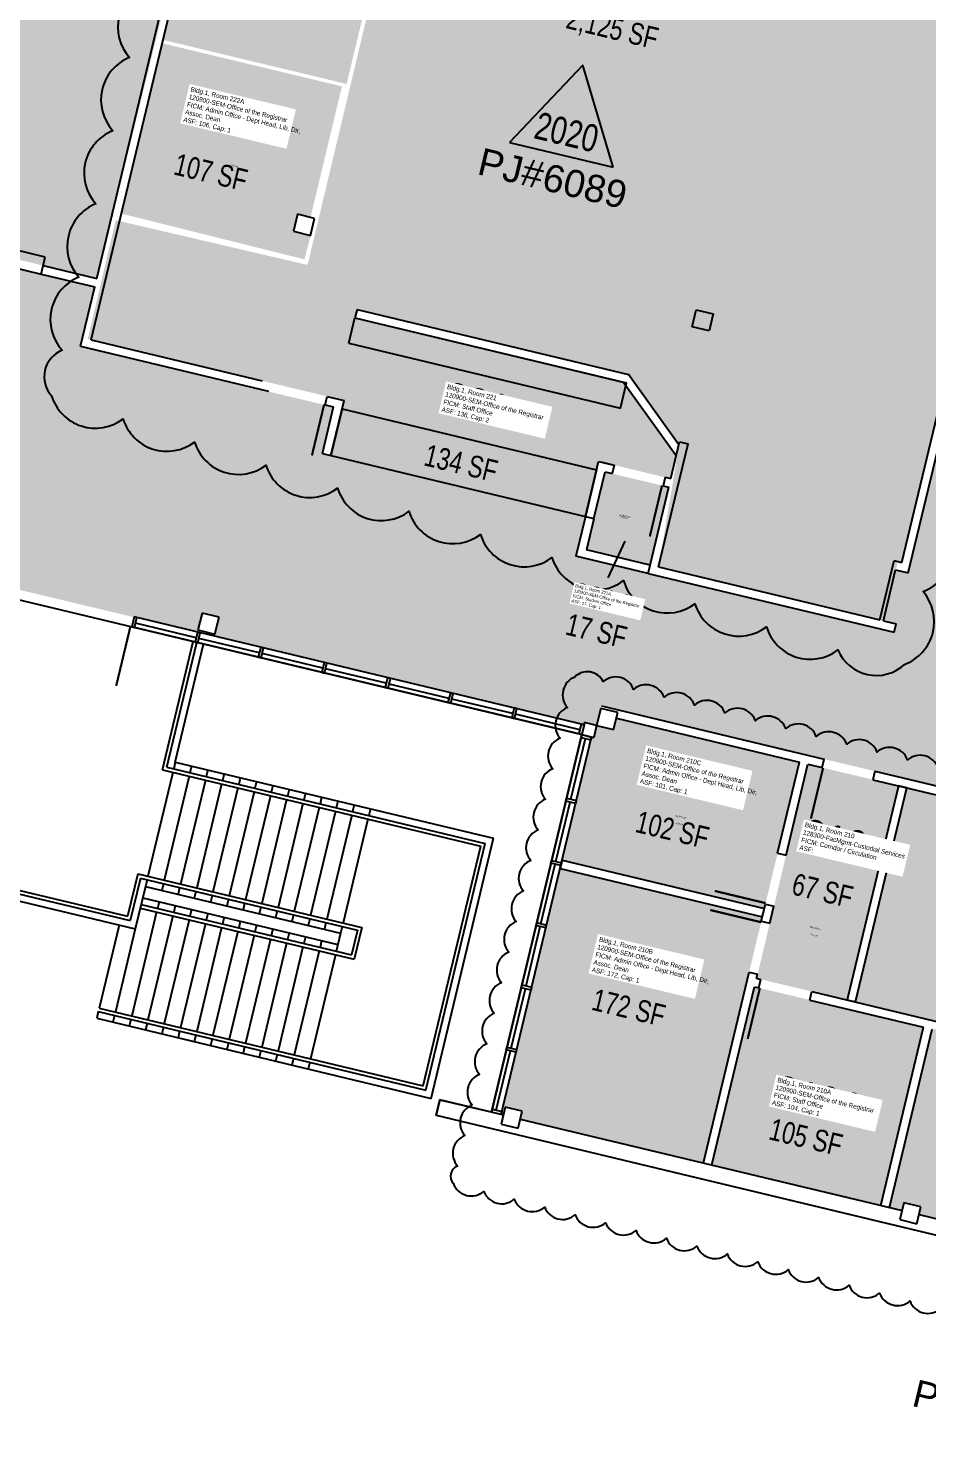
# Model space of a CAD drawing. Header units: inches. Extents: x 69220657 to 69223180, y 27675030 to 27677662.
# Drawn here: x 69221199 to 69221818, y 27675030 to 27676001 of the extents above; entities that cross this region are included whole.
import ezdxf
from ezdxf.enums import TextEntityAlignment as Align

# ---------------------------------------------------------------- set-up
doc = ezdxf.new("R2010")
doc.units = ezdxf.units.IN
doc.header["$LTSCALE"] = 100
doc.header["$MEASUREMENT"] = 0
doc.layers.get('0').update_dxf_attribs({"linetype": 'CONTINUOUS'})
for name, color, linetype in [('A-DOOR', 2, 'CONTINUOUS'), ('A-FLOR', 3, 'CONTINUOUS'), ('A-GLAZ', 1, 'CONTINUOUS'), ('A-IDEN-RNUM', 7, 'CONTINUOUS'), ('A-IDEN-SNUM', 4, 'CONTINUOUS'), ('A-IDEN-VNUM', 4, 'CONTINUOUS'), ('A-ROOF', 2, 'CONTINUOUS'), ('A-WALL', 5, 'CONTINUOUS'), ('AREA-TEXT', 3, 'CONTINUOUS'), ('Rooms-Category-Color', 7, 'CONTINUOUS'), ('Rooms-College-Color', 7, 'CONTINUOUS'), ('Rooms-Department-Color', 7, 'CONTINUOUS'), ('Rooms-Division-Color', 7, 'CONTINUOUS'), ('Rooms-Information', 7, 'CONTINUOUS')]:
    doc.layers.add(name, color=color, linetype=linetype)
doc.layers.add('A-REV', color=1, linetype='CONTINUOUS', true_color=0xff0000)
doc.styles.add('Arial', font='arial.ttf')
doc.styles.add('CP_AREA', font='arial.ttf', dxfattribs={"height": 15})
doc.styles.add('CP_ROOMSNUMBER', font='arial.ttf', dxfattribs={"height": 1})
doc.styles.add('CP_ROOMVNUMBER', font='arial.ttf', dxfattribs={"width": 0.85, "height": 0.075})

# ---------------------------------------------------------------- blocks, each defined once
blk = doc.blocks.new('ProjectRev')
at = {"transparency": 16777216}
for p, q in [((0, 0.122), (-0.1221, -0.0895)), ((0.1221, -0.0895), (0, 0.122)), ((-0.1221, -0.0895), (0.1221, -0.0895))]:
    blk.add_line(p, q, dxfattribs=at)
at = {"transparency": 16777216, "insert": (-0.1798, -0.1151), "char_height": 0.0625, "attachment_point": 1, "style": 'Arial'}
blk.add_mtext_dynamic_manual_height_columns('PJ#', width=0.24749, gutter_width=0.3125, heights=[0], dxfattribs=at)
at = {"transparency": 16777216, "style": 'Arial', "width": 0.75}
blk.add_attdef('YEAR', text='', height=0.0625, dxfattribs=at).set_placement((0, -0.0359), align=Align.MIDDLE_CENTER)
at = {"transparency": 16777216, "style": 'Arial'}
blk.add_attdef('PROJECT', text='', height=0.0625, dxfattribs=at).set_placement((-0.0276, -0.1151), align=Align.TOP_LEFT)

msp = doc.modelspace()

# ---------------------------------------------------------------- hatches: boundary and pattern name
at = {"layer": 'Rooms-Category-Color', "true_color": 0xadadad}
for points in [[(69221102.71, 27675856.71), (69221244.7, 27675822.76), (69221234.94, 27675781.91), (69221409.03, 27675740.28), (69221401.35, 27675708.18), (69221582.26, 27675664.92), (69221575.74, 27675637.71), (69221625.34, 27675625.83), (69221794.57, 27675585.36), (69221795.97, 27675591.2), (69221787.21, 27675593.29), (69221795.59, 27675628.3), (69221804.34, 27675626.21), (69221816.2, 27675675.81), (69221851.2, 27675822.18), (69221919, 27676105.69), (69222090.41, 27676822.48), (69222183.78, 27676800.15), (69221865.61, 27675469.67), (69221593.29, 27675534.79), (69221590.03, 27675521.17), (69221581.77, 27675523.15), (69221581.42, 27675521.69), (69221327.09, 27675582.51), (69221330.23, 27675595.64), (69221318.56, 27675598.43), (69221315.42, 27675585.3), (69221148.29, 27675625.27), (69221175.85, 27675740.52), (69221080.38, 27675763.35)], [(69221700.01, 27675347.34), (69221762.25, 27675332.43), (69221797.55, 27675479.76), (69221735.31, 27675494.67)]]:
    msp.add_hatch(color=253, dxfattribs=at).paths.add_polyline_path(points)
at = {"layer": 'Rooms-Category-Color', "true_color": 0xfa9ba3}
for points in [[(69221263.27, 27676441.62), (69221083.04, 27676484.8), (69220966.81, 27675999.48), (69220976.05, 27675997.27), (69220946.74, 27675874.72), (69221092.63, 27675839.84), (69221113.1, 27675925.42), (69221107.26, 27675926.82), (69221110.05, 27675938.49), (69221121.72, 27675935.7), (69221104.28, 27675862.76), (69221246.28, 27675828.8), (69221292.56, 27676016.07), (69221168.64, 27676045.74)], [(69221842.02, 27675809.39), (69221883.94, 27675984.36), (69221916.33, 27676118.67), (69221904.66, 27676121.46), (69221926.33, 27676211.9), (69221938, 27676209.11), (69221940.8, 27676220.78), (69221957.57, 27676290.8), (69221961.76, 27676308.3), (69221800.33, 27676346.98), (69221798.93, 27676341.14), (69221787.27, 27676343.94), (69221787.73, 27676345.88), (69221525.16, 27676408.79), (69221524.69, 27676406.84), (69221526.51, 27676405.71), (69221391.19, 27675838.09), (69221259.2, 27675868.84), (69221239.95, 27675787.13), (69221369.81, 27675756.02), (69221416.31, 27675744.88), (69221429.56, 27675800.31), (69221423.93, 27675801.66), (69221425.33, 27675807.5), (69221612.05, 27675762.77), (69221646.72, 27675714.35), (69221632.6, 27675630.21), (69221787.21, 27675593.29), (69221797.18, 27675633.89), (69221799.98, 27675633.22)], [(69221292.18, 27675992.78), (69221418, 27675962.58), (69221447.99, 27676087.56), (69221322.17, 27676117.76)], [(69221291.15, 27675990.55), (69221414.79, 27675960.94), (69221393.17, 27675870.73), (69221384.3, 27675872.85), (69221381.49, 27675861.48), (69221393.31, 27675858.4), (69221388.97, 27675841.91), (69221262.31, 27675873.58)], [(69221604.61, 27675758.38), (69221608.31, 27675757.49), (69221644.71, 27675706.67), (69221640.96, 27675691.06), (69221591.35, 27675702.94), (69221582.26, 27675664.92), (69221407.2, 27675706.79), (69221429.56, 27675800.31)], [(69221595.81, 27675695.7), (69221639.57, 27675685.22), (69221626.74, 27675631.66), (69221582.97, 27675642.15)], [(69221895.39, 27675568.41), (69221965.41, 27675551.63), (69221939.55, 27675443.69), (69221912.32, 27675450.21), (69221910.92, 27675444.37), (69221943.95, 27675436.46), (69221945.35, 27675442.3), (69222026, 27675423.04), (69221991.23, 27675277.64), (69221768.11, 27675331.12), (69221803.39, 27675478.39), (69221865.99, 27675463.36), (69221864.13, 27675455.58), (69221875.8, 27675452.79), (69221878.71, 27675464.43), (69221870.93, 27675466.29)], [(69221705.36, 27675395.42), (69221729.47, 27675496.07), (69221603.54, 27675526.24), (69221601.67, 27675518.46), (69221590, 27675521.26), (69221588.02, 27675512.99), (69221586.56, 27675513.34), (69221566.3, 27675428.73)], [(69221525.64, 27675259.03), (69221564.9, 27675422.9), (69221703.96, 27675389.58), (69221663.42, 27675220.37), (69221537.48, 27675250.49), (69221538.77, 27675255.89)], [(69221698.61, 27675341.51), (69221814.79, 27675313.73), (69221785.48, 27675191.18), (69221669.26, 27675218.97)], [(69221820.72, 27675312.72), (69221937.43, 27675284.81), (69221908.12, 27675162.27), (69221811.84, 27675185.29), (69221813.12, 27675190.64), (69221801.44, 27675193.43), (69221800.17, 27675188.08), (69221791.41, 27675190.18)]]:
    msp.add_hatch(color=241, dxfattribs=at).paths.add_polyline_path(points)
at = {"layer": 'Rooms-College-Color', "true_color": 0xadadad}
for points in [[(69221102.71, 27675856.71), (69221244.7, 27675822.76), (69221234.94, 27675781.91), (69221409.03, 27675740.28), (69221401.35, 27675708.18), (69221582.26, 27675664.92), (69221575.74, 27675637.71), (69221625.34, 27675625.83), (69221794.57, 27675585.36), (69221795.97, 27675591.2), (69221787.21, 27675593.29), (69221795.59, 27675628.3), (69221804.34, 27675626.21), (69221816.2, 27675675.81), (69221851.2, 27675822.18), (69221919, 27676105.69), (69222090.41, 27676822.48), (69222183.78, 27676800.15), (69221865.61, 27675469.67), (69221593.29, 27675534.79), (69221590.03, 27675521.17), (69221581.77, 27675523.15), (69221581.42, 27675521.69), (69221327.09, 27675582.51), (69221330.23, 27675595.64), (69221318.56, 27675598.43), (69221315.42, 27675585.3), (69221148.29, 27675625.27), (69221175.85, 27675740.52), (69221080.38, 27675763.35)], [(69221700.01, 27675347.34), (69221762.25, 27675332.43), (69221797.55, 27675479.76), (69221735.31, 27675494.67)]]:
    msp.add_hatch(color=253, dxfattribs=at).paths.add_polyline_path(points)
at = {"layer": 'Rooms-College-Color', "true_color": 0x80bc67}
for points in [[(69221263.27, 27676441.62), (69221083.04, 27676484.8), (69220966.81, 27675999.48), (69220976.05, 27675997.27), (69220946.74, 27675874.72), (69221092.63, 27675839.84), (69221113.1, 27675925.42), (69221107.26, 27675926.82), (69221110.05, 27675938.49), (69221121.72, 27675935.7), (69221104.28, 27675862.76), (69221246.28, 27675828.8), (69221292.56, 27676016.07), (69221168.64, 27676045.74)], [(69221842.02, 27675809.39), (69221883.94, 27675984.36), (69221916.33, 27676118.67), (69221904.66, 27676121.46), (69221926.33, 27676211.9), (69221938, 27676209.11), (69221940.8, 27676220.78), (69221957.57, 27676290.8), (69221961.76, 27676308.3), (69221800.33, 27676346.98), (69221798.93, 27676341.14), (69221787.27, 27676343.94), (69221787.73, 27676345.88), (69221525.16, 27676408.79), (69221524.69, 27676406.84), (69221526.51, 27676405.71), (69221391.19, 27675838.09), (69221259.2, 27675868.84), (69221239.95, 27675787.13), (69221369.81, 27675756.02), (69221416.31, 27675744.88), (69221429.56, 27675800.31), (69221423.93, 27675801.66), (69221425.33, 27675807.5), (69221612.05, 27675762.77), (69221646.72, 27675714.35), (69221632.6, 27675630.21), (69221787.21, 27675593.29), (69221797.18, 27675633.89), (69221799.98, 27675633.22)], [(69221292.18, 27675992.78), (69221418, 27675962.58), (69221447.99, 27676087.56), (69221322.17, 27676117.76)], [(69221291.15, 27675990.55), (69221414.79, 27675960.94), (69221393.17, 27675870.73), (69221384.3, 27675872.85), (69221381.49, 27675861.48), (69221393.31, 27675858.4), (69221388.97, 27675841.91), (69221262.31, 27675873.58)], [(69221604.61, 27675758.38), (69221608.31, 27675757.49), (69221644.71, 27675706.67), (69221640.96, 27675691.06), (69221591.35, 27675702.94), (69221582.26, 27675664.92), (69221407.2, 27675706.79), (69221429.56, 27675800.31)], [(69221595.81, 27675695.7), (69221639.57, 27675685.22), (69221626.74, 27675631.66), (69221582.97, 27675642.15)], [(69221895.39, 27675568.41), (69221965.41, 27675551.63), (69221939.55, 27675443.69), (69221912.32, 27675450.21), (69221910.92, 27675444.37), (69221943.95, 27675436.46), (69221945.35, 27675442.3), (69222026, 27675423.04), (69221991.23, 27675277.64), (69221768.11, 27675331.12), (69221803.39, 27675478.39), (69221865.99, 27675463.36), (69221864.13, 27675455.58), (69221875.8, 27675452.79), (69221878.71, 27675464.43), (69221870.93, 27675466.29)], [(69221705.36, 27675395.42), (69221729.47, 27675496.07), (69221603.54, 27675526.24), (69221601.67, 27675518.46), (69221590, 27675521.26), (69221588.02, 27675512.99), (69221586.56, 27675513.34), (69221566.3, 27675428.73)], [(69221525.64, 27675259.03), (69221564.9, 27675422.9), (69221703.96, 27675389.58), (69221663.42, 27675220.37), (69221537.48, 27675250.49), (69221538.77, 27675255.89)], [(69221698.61, 27675341.51), (69221814.79, 27675313.73), (69221785.48, 27675191.18), (69221669.26, 27675218.97)], [(69221820.72, 27675312.72), (69221937.43, 27675284.81), (69221908.12, 27675162.27), (69221811.84, 27675185.29), (69221813.12, 27675190.64), (69221801.44, 27675193.43), (69221800.17, 27675188.08), (69221791.41, 27675190.18)]]:
    msp.add_hatch(color=83, dxfattribs=at).paths.add_polyline_path(points)
at = {"layer": 'Rooms-Department-Color', "true_color": 0xacacac}
for points in [[(69221102.71, 27675856.71), (69221244.7, 27675822.76), (69221234.94, 27675781.91), (69221409.03, 27675740.28), (69221401.35, 27675708.18), (69221582.26, 27675664.92), (69221575.74, 27675637.71), (69221625.34, 27675625.83), (69221794.57, 27675585.36), (69221795.97, 27675591.2), (69221787.21, 27675593.29), (69221795.59, 27675628.3), (69221804.34, 27675626.21), (69221816.2, 27675675.81), (69221851.2, 27675822.18), (69221919, 27676105.69), (69222090.41, 27676822.48), (69222183.78, 27676800.15), (69221865.61, 27675469.67), (69221593.29, 27675534.79), (69221590.03, 27675521.17), (69221581.77, 27675523.15), (69221581.42, 27675521.69), (69221327.09, 27675582.51), (69221330.23, 27675595.64), (69221318.56, 27675598.43), (69221315.42, 27675585.3), (69221148.29, 27675625.27), (69221175.85, 27675740.52), (69221080.38, 27675763.35)], [(69221700.01, 27675347.34), (69221762.25, 27675332.43), (69221797.55, 27675479.76), (69221735.31, 27675494.67)]]:
    msp.add_hatch(color=253, dxfattribs=at).paths.add_polyline_path(points)
at = {"layer": 'Rooms-Department-Color', "true_color": 0x003fff}
for points in [[(69221263.27, 27676441.62), (69221083.04, 27676484.8), (69220966.81, 27675999.48), (69220976.05, 27675997.27), (69220946.74, 27675874.72), (69221092.63, 27675839.84), (69221113.1, 27675925.42), (69221107.26, 27675926.82), (69221110.05, 27675938.49), (69221121.72, 27675935.7), (69221104.28, 27675862.76), (69221246.28, 27675828.8), (69221292.56, 27676016.07), (69221168.64, 27676045.74)], [(69221842.02, 27675809.39), (69221883.94, 27675984.36), (69221916.33, 27676118.67), (69221904.66, 27676121.46), (69221926.33, 27676211.9), (69221938, 27676209.11), (69221940.8, 27676220.78), (69221957.57, 27676290.8), (69221961.76, 27676308.3), (69221800.33, 27676346.98), (69221798.93, 27676341.14), (69221787.27, 27676343.94), (69221787.73, 27676345.88), (69221525.16, 27676408.79), (69221524.69, 27676406.84), (69221526.51, 27676405.71), (69221391.19, 27675838.09), (69221259.2, 27675868.84), (69221239.95, 27675787.13), (69221369.81, 27675756.02), (69221416.31, 27675744.88), (69221429.56, 27675800.31), (69221423.93, 27675801.66), (69221425.33, 27675807.5), (69221612.05, 27675762.77), (69221646.72, 27675714.35), (69221632.6, 27675630.21), (69221787.21, 27675593.29), (69221797.18, 27675633.89), (69221799.98, 27675633.22)], [(69221292.18, 27675992.78), (69221418, 27675962.58), (69221447.99, 27676087.56), (69221322.17, 27676117.76)], [(69221291.15, 27675990.55), (69221414.79, 27675960.94), (69221393.17, 27675870.73), (69221384.3, 27675872.85), (69221381.49, 27675861.48), (69221393.31, 27675858.4), (69221388.97, 27675841.91), (69221262.31, 27675873.58)], [(69221604.61, 27675758.38), (69221608.31, 27675757.49), (69221644.71, 27675706.67), (69221640.96, 27675691.06), (69221591.35, 27675702.94), (69221582.26, 27675664.92), (69221407.2, 27675706.79), (69221429.56, 27675800.31)], [(69221595.81, 27675695.7), (69221639.57, 27675685.22), (69221626.74, 27675631.66), (69221582.97, 27675642.15)], [(69221705.36, 27675395.42), (69221729.47, 27675496.07), (69221603.54, 27675526.24), (69221601.67, 27675518.46), (69221590, 27675521.26), (69221588.02, 27675512.99), (69221586.56, 27675513.34), (69221566.3, 27675428.73)], [(69221525.64, 27675259.03), (69221564.9, 27675422.9), (69221703.96, 27675389.58), (69221663.42, 27675220.37), (69221537.48, 27675250.49), (69221538.77, 27675255.89)], [(69221698.61, 27675341.51), (69221814.79, 27675313.73), (69221785.48, 27675191.18), (69221669.26, 27675218.97)]]:
    msp.add_hatch(color=160, dxfattribs=at).paths.add_polyline_path(points)
at = {"layer": 'Rooms-Department-Color', "true_color": 0x00bfff}
for points in [[(69221895.39, 27675568.41), (69221965.41, 27675551.63), (69221939.55, 27675443.69), (69221912.32, 27675450.21), (69221910.92, 27675444.37), (69221943.95, 27675436.46), (69221945.35, 27675442.3), (69222026, 27675423.04), (69221991.23, 27675277.64), (69221768.11, 27675331.12), (69221803.39, 27675478.39), (69221865.99, 27675463.36), (69221864.13, 27675455.58), (69221875.8, 27675452.79), (69221878.71, 27675464.43), (69221870.93, 27675466.29)], [(69221820.72, 27675312.72), (69221937.43, 27675284.81), (69221908.12, 27675162.27), (69221811.84, 27675185.29), (69221813.12, 27675190.64), (69221801.44, 27675193.43), (69221800.17, 27675188.08), (69221791.41, 27675190.18)]]:
    msp.add_hatch(color=140, dxfattribs=at).paths.add_polyline_path(points)
at = {"layer": 'Rooms-Division-Color', "true_color": 0xadadad}
for points in [[(69221102.71, 27675856.71), (69221244.7, 27675822.76), (69221234.94, 27675781.91), (69221409.03, 27675740.28), (69221401.35, 27675708.18), (69221582.26, 27675664.92), (69221575.74, 27675637.71), (69221625.34, 27675625.83), (69221794.57, 27675585.36), (69221795.97, 27675591.2), (69221787.21, 27675593.29), (69221795.59, 27675628.3), (69221804.34, 27675626.21), (69221816.2, 27675675.81), (69221851.2, 27675822.18), (69221919, 27676105.69), (69222090.41, 27676822.48), (69222183.78, 27676800.15), (69221865.61, 27675469.67), (69221593.29, 27675534.79), (69221590.03, 27675521.17), (69221581.77, 27675523.15), (69221581.42, 27675521.69), (69221327.09, 27675582.51), (69221330.23, 27675595.64), (69221318.56, 27675598.43), (69221315.42, 27675585.3), (69221148.29, 27675625.27), (69221175.85, 27675740.52), (69221080.38, 27675763.35)], [(69221700.01, 27675347.34), (69221762.25, 27675332.43), (69221797.55, 27675479.76), (69221735.31, 27675494.67)]]:
    msp.add_hatch(color=253, dxfattribs=at).paths.add_polyline_path(points)
at = {"layer": 'Rooms-Division-Color', "true_color": 0x003fff}
for points in [[(69221263.27, 27676441.62), (69221083.04, 27676484.8), (69220966.81, 27675999.48), (69220976.05, 27675997.27), (69220946.74, 27675874.72), (69221092.63, 27675839.84), (69221113.1, 27675925.42), (69221107.26, 27675926.82), (69221110.05, 27675938.49), (69221121.72, 27675935.7), (69221104.28, 27675862.76), (69221246.28, 27675828.8), (69221292.56, 27676016.07), (69221168.64, 27676045.74)], [(69221842.02, 27675809.39), (69221883.94, 27675984.36), (69221916.33, 27676118.67), (69221904.66, 27676121.46), (69221926.33, 27676211.9), (69221938, 27676209.11), (69221940.8, 27676220.78), (69221957.57, 27676290.8), (69221961.76, 27676308.3), (69221800.33, 27676346.98), (69221798.93, 27676341.14), (69221787.27, 27676343.94), (69221787.73, 27676345.88), (69221525.16, 27676408.79), (69221524.69, 27676406.84), (69221526.51, 27676405.71), (69221391.19, 27675838.09), (69221259.2, 27675868.84), (69221239.95, 27675787.13), (69221369.81, 27675756.02), (69221416.31, 27675744.88), (69221429.56, 27675800.31), (69221423.93, 27675801.66), (69221425.33, 27675807.5), (69221612.05, 27675762.77), (69221646.72, 27675714.35), (69221632.6, 27675630.21), (69221787.21, 27675593.29), (69221797.18, 27675633.89), (69221799.98, 27675633.22)], [(69221292.18, 27675992.78), (69221418, 27675962.58), (69221447.99, 27676087.56), (69221322.17, 27676117.76)], [(69221291.15, 27675990.55), (69221414.79, 27675960.94), (69221393.17, 27675870.73), (69221384.3, 27675872.85), (69221381.49, 27675861.48), (69221393.31, 27675858.4), (69221388.97, 27675841.91), (69221262.31, 27675873.58)], [(69221604.61, 27675758.38), (69221608.31, 27675757.49), (69221644.71, 27675706.67), (69221640.96, 27675691.06), (69221591.35, 27675702.94), (69221582.26, 27675664.92), (69221407.2, 27675706.79), (69221429.56, 27675800.31)], [(69221595.81, 27675695.7), (69221639.57, 27675685.22), (69221626.74, 27675631.66), (69221582.97, 27675642.15)], [(69221705.36, 27675395.42), (69221729.47, 27675496.07), (69221603.54, 27675526.24), (69221601.67, 27675518.46), (69221590, 27675521.26), (69221588.02, 27675512.99), (69221586.56, 27675513.34), (69221566.3, 27675428.73)], [(69221525.64, 27675259.03), (69221564.9, 27675422.9), (69221703.96, 27675389.58), (69221663.42, 27675220.37), (69221537.48, 27675250.49), (69221538.77, 27675255.89)], [(69221698.61, 27675341.51), (69221814.79, 27675313.73), (69221785.48, 27675191.18), (69221669.26, 27675218.97)]]:
    msp.add_hatch(color=160, dxfattribs=at).paths.add_polyline_path(points)
at = {"layer": 'Rooms-Division-Color', "true_color": 0x00bfff}
for points in [[(69221895.39, 27675568.41), (69221965.41, 27675551.63), (69221939.55, 27675443.69), (69221912.32, 27675450.21), (69221910.92, 27675444.37), (69221943.95, 27675436.46), (69221945.35, 27675442.3), (69222026, 27675423.04), (69221991.23, 27675277.64), (69221768.11, 27675331.12), (69221803.39, 27675478.39), (69221865.99, 27675463.36), (69221864.13, 27675455.58), (69221875.8, 27675452.79), (69221878.71, 27675464.43), (69221870.93, 27675466.29)], [(69221820.72, 27675312.72), (69221937.43, 27675284.81), (69221908.12, 27675162.27), (69221811.84, 27675185.29), (69221813.12, 27675190.64), (69221801.44, 27675193.43), (69221800.17, 27675188.08), (69221791.41, 27675190.18)]]:
    msp.add_hatch(color=140, dxfattribs=at).paths.add_polyline_path(points)

# ---------------------------------------------------------------- linework, layer by layer
at = {"layer": 'A-DOOR'}
for points in [[(69221402.52, 27675742.01, 1.5, 1.5, 0), (69221394.14, 27675707, 0, 0, 0), (69221393.41, 27675707.17, 0, 0, -0.414214), (69221368.59, 27675751.68, 0, 0, -0.414214)], [(69221634.95, 27675686.33, 1.5, 1.5, 0), (69221626.56, 27675651.32, 0, 0, 0), (69221625.83, 27675651.49, 0, 0, -0.414214), (69221601.02, 27675696, 0, 0, -0.414214)], [(69221189.55, 27675608.45, 1.5, 1.5, 0), (69221179.76, 27675567.61, 0, 0, 0), (69221179.03, 27675567.78, 0, 0, 0.414214), (69221229.66, 27675598.84, 0, 0, 0.414214)], [(69221269.29, 27675589.35, 1.5, 1.5, 0), (69221259.51, 27675548.5, 0, 0, 0), (69221260.24, 27675548.33, 0, 0, -0.414214), (69221229.18, 27675598.96, 0, 0, -0.414214)], [(69221745.76, 27675492.17, 1.5, 1.5, 0), (69221737.38, 27675457.16, 0, 0, 0), (69221738.1, 27675456.98, 0, 0, 0.414214), (69221780.39, 27675485.41, 0, 0, 0.414214)], [(69221706.23, 27675399.06, 1.5, 1.5, 0), (69221671.22, 27675407.45, 0, 0, 0), (69221671.4, 27675408.18, 0, 0, -0.414214), (69221715.91, 27675433, 0, 0, -0.414214)], [(69221703.09, 27675385.94, 1.5, 1.5, 0), (69221668.08, 27675394.32, 0, 0, 0), (69221667.9, 27675393.59, 0, 0, 0.414214), (69221696.34, 27675351.31, 0, 0, 0.414214)], [(69221702.26, 27675340.63, 1.5, 1.5, 0), (69221693.87, 27675305.62, 0, 0, 0), (69221694.6, 27675305.45, 0, 0, 0.414214), (69221736.89, 27675333.88, 0, 0, 0.414214)]]:
    msp.add_lwpolyline(points, format="xyseb", dxfattribs=at)
at = {"layer": 'A-FLOR'}
for p, q in [((69221210.64, 27675843.51), (69221152.29, 27675857.48)), ((69221149.5, 27675845.81), (69221207.84, 27675831.84)), ((69221207.84, 27675831.84), (69221210.64, 27675843.51)), ((69221419.57, 27675784.2), (69221423.77, 27675801.7)), ((69221423.77, 27675801.7), (69221610.48, 27675756.97)), ((69221419.57, 27675784.2), (69221606.29, 27675739.47)), ((69221606.29, 27675739.47), (69221610.48, 27675756.97)), ((69221414.92, 27675739.04), (69221407.24, 27675706.95)), ((69221414.92, 27675739.04), (69221589.97, 27675697.1)), ((69221407.24, 27675706.95), (69221582.28, 27675665.01)), ((69221589.97, 27675697.1), (69221582.28, 27675665.01)), ((69221291.42, 27675490.73), (69221312.57, 27675578.98)), ((69221294.44, 27675492.58), (69221315, 27675578.4)), ((69221300.16, 27675496.09), (69221319.62, 27675577.29)), ((69221298.48, 27675489.04), (69221281.35, 27675417.56)), ((69221291.42, 27675490.73), (69221510.23, 27675438.31)), ((69221294.44, 27675492.58), (69221513.25, 27675440.16)), ((69221300.16, 27675496.09), (69221299.06, 27675491.47)), ((69221300.16, 27675496.09), (69221518.97, 27675443.67)), ((69221311.35, 27675493.41), (69221310.24, 27675488.79)), ((69221322.53, 27675490.73), (69221321.42, 27675486.11)), ((69221333.72, 27675488.05), (69221332.61, 27675483.43)), ((69221309.66, 27675486.36), (69221292.54, 27675414.88)), ((69221320.84, 27675483.68), (69221303.72, 27675412.2)), ((69221332.03, 27675481), (69221314.9, 27675409.52)), ((69221343.21, 27675478.32), (69221326.09, 27675406.84)), ((69221344.9, 27675485.37), (69221343.79, 27675480.75)), ((69221356.08, 27675482.69), (69221354.98, 27675478.07)), ((69221367.27, 27675480.01), (69221366.16, 27675475.39)), ((69221354.39, 27675475.64), (69221337.27, 27675404.16)), ((69221365.58, 27675472.96), (69221348.45, 27675401.49)), ((69221376.76, 27675470.28), (69221359.64, 27675398.81)), ((69221378.45, 27675477.33), (69221377.34, 27675472.72)), ((69221389.63, 27675474.66), (69221388.53, 27675470.04)), ((69221400.82, 27675471.98), (69221399.71, 27675467.36)), ((69221412, 27675469.3), (69221410.89, 27675464.68)), ((69221387.94, 27675467.6), (69221370.82, 27675396.13)), ((69221399.13, 27675464.93), (69221382, 27675393.45)), ((69221410.31, 27675462.25), (69221393.19, 27675390.77)), ((69221421.49, 27675459.57), (69221404.37, 27675388.09)), ((69221423.18, 27675466.62), (69221422.08, 27675462)), ((69221434.37, 27675463.94), (69221433.26, 27675459.32)), ((69221432.68, 27675456.89), (69221415.55, 27675385.41)), ((69221472.59, 27675270.46), (69221513.25, 27675440.16)), ((69221476.11, 27675264.73), (69221518.97, 27675443.67)), ((69221470.74, 27675273.47), (69221510.23, 27675438.31)), ((69221143.32, 27675419.78), (69221267.31, 27675390.08)), ((69221134.58, 27675414.42), (69221272.67, 27675381.34)), ((69221140.3, 27675417.93), (69221269.16, 27675387.06)), ((69221274.3, 27675419.25), (69221267.31, 27675390.08)), ((69221276.15, 27675416.24), (69221269.16, 27675387.06)), ((69221279.66, 27675410.51), (69221272.67, 27675381.34)), ((69221274.3, 27675419.25), (69221428.44, 27675382.32)), ((69221276.15, 27675416.24), (69221425.43, 27675380.47)), ((69221280.77, 27675415.13), (69221279.66, 27675410.51)), ((69221279.66, 27675410.51), (69221413.87, 27675378.36)), ((69221291.95, 27675412.45), (69221290.85, 27675407.83)), ((69221277.8, 27675402.73), (69221412, 27675370.58)), ((69221303.14, 27675409.77), (69221302.03, 27675405.15)), ((69221314.32, 27675407.09), (69221313.21, 27675402.47)), ((69221325.5, 27675404.41), (69221324.4, 27675399.79)), ((69221336.69, 27675401.73), (69221335.58, 27675397.11)), ((69221287.29, 27675393), (69221270.17, 27675321.52)), ((69221276.11, 27675395.68), (69221423.2, 27675360.44)), ((69221276.69, 27675398.11), (69221421.35, 27675363.46)), ((69221288.98, 27675400.05), (69221287.88, 27675395.43)), ((69221300.17, 27675397.37), (69221299.06, 27675392.75)), ((69221311.35, 27675394.69), (69221310.24, 27675390.07)), ((69221322.53, 27675392.01), (69221321.43, 27675387.39)), ((69221347.87, 27675399.05), (69221346.76, 27675394.44)), ((69221359.05, 27675396.38), (69221357.95, 27675391.76)), ((69221370.24, 27675393.7), (69221369.13, 27675389.08)), ((69221381.42, 27675391.02), (69221380.31, 27675386.4)), ((69221261.49, 27675384.02), (69221247.8, 27675326.88)), ((69221272.67, 27675381.34), (69221258.99, 27675324.2)), ((69221298.48, 27675390.32), (69221281.35, 27675318.84)), ((69221309.66, 27675387.64), (69221292.54, 27675316.16)), ((69221320.84, 27675384.96), (69221303.72, 27675313.49)), ((69221332.03, 27675382.28), (69221314.9, 27675310.81)), ((69221333.72, 27675389.33), (69221332.61, 27675384.72)), ((69221344.9, 27675386.66), (69221343.79, 27675382.04)), ((69221356.08, 27675383.98), (69221354.98, 27675379.36)), ((69221367.27, 27675381.3), (69221366.16, 27675376.68)), ((69221392.6, 27675388.34), (69221391.5, 27675383.72)), ((69221403.79, 27675385.66), (69221402.68, 27675381.04)), ((69221414.97, 27675382.98), (69221413.87, 27675378.36)), ((69221428.44, 27675382.32), (69221423.2, 27675360.44)), ((69221343.21, 27675379.6), (69221326.09, 27675308.13)), ((69221354.39, 27675376.93), (69221337.27, 27675305.45)), ((69221365.58, 27675374.25), (69221348.45, 27675302.77)), ((69221376.76, 27675371.57), (69221359.64, 27675300.09)), ((69221378.45, 27675378.62), (69221377.34, 27675374)), ((69221389.63, 27675375.94), (69221388.53, 27675371.32)), ((69221400.82, 27675373.26), (69221399.71, 27675368.64)), ((69221413.87, 27675378.36), (69221412, 27675370.58)), ((69221425.43, 27675380.47), (69221421.35, 27675363.46)), ((69221387.95, 27675368.89), (69221370.82, 27675297.41)), ((69221399.13, 27675366.21), (69221382, 27675294.73)), ((69221410.31, 27675363.53), (69221393.19, 27675292.05)), ((69221412, 27675370.58), (69221410.89, 27675365.96)), ((69221247.22, 27675324.45), (69221246.11, 27675319.83)), ((69221247.22, 27675324.45), (69221472.59, 27675270.46)), ((69221247.8, 27675326.88), (69221470.74, 27675273.47)), ((69221246.11, 27675319.83), (69221476.11, 27675264.73)), ((69221258.4, 27675321.77), (69221257.3, 27675317.15)), ((69221269.59, 27675319.09), (69221268.48, 27675314.47)), ((69221280.77, 27675316.41), (69221279.66, 27675311.79)), ((69221291.95, 27675313.73), (69221290.85, 27675309.11)), ((69221303.14, 27675311.05), (69221302.03, 27675306.44)), ((69221314.32, 27675308.38), (69221313.21, 27675303.76)), ((69221325.5, 27675305.7), (69221324.4, 27675301.08)), ((69221336.69, 27675303.02), (69221335.58, 27675298.4)), ((69221347.87, 27675300.34), (69221346.77, 27675295.72)), ((69221359.06, 27675297.66), (69221357.95, 27675293.04)), ((69221370.24, 27675294.98), (69221369.13, 27675290.36)), ((69221381.42, 27675292.3), (69221380.32, 27675287.68)), ((69221392.61, 27675289.62), (69221391.5, 27675285))]:
    msp.add_line(p, q, dxfattribs=at)
at = {"layer": 'A-GLAZ'}
for p, q in [((69221581.39, 27675521.78), (69221271.81, 27675595.94)), ((69221579.76, 27675514.97), (69221270.18, 27675589.13)), ((69221314.48, 27675581.61), (69221272.82, 27675591.59)), ((69221357.97, 27675571.19), (69221316.43, 27675581.14)), ((69221401.57, 27675560.74), (69221359.92, 27675570.72)), ((69221445.29, 27675550.27), (69221403.52, 27675560.28)), ((69221488.44, 27675539.93), (69221447.24, 27675549.8)), ((69221532.27, 27675529.43), (69221490.38, 27675539.47)), ((69221578.51, 27675518.35), (69221534.21, 27675528.97)), ((69221517.55, 27675255.32), (69221579.76, 27675514.97)), ((69221524.36, 27675253.69), (69221586.56, 27675513.34)), ((69221572.19, 27675470.51), (69221582.21, 27675512.33)), ((69221561.94, 27675427.72), (69221571.72, 27675468.56)), ((69221551.69, 27675384.93), (69221561.47, 27675425.78)), ((69221541.44, 27675342.14), (69221551.22, 27675382.99)), ((69221531.19, 27675299.35), (69221540.97, 27675340.2)), ((69221520.94, 27675256.56), (69221530.72, 27675297.41))]:
    msp.add_line(p, q, dxfattribs=at)
at = {"layer": 'A-IDEN-SNUM'}
msp.add_lwpolyline([(69221598, 27675622.87), (69221609.64, 27675648.13)], dxfattribs=at)
at = {"layer": 'A-REV'}
for points in [[(69221280.36, 27676031.16, 0.520567), (69221268.74, 27675980.81, 0.520567), (69221257.13, 27675930.45, 0.520567), (69221245.51, 27675880.1, 0.520567), (69221233.9, 27675829.74, 0.520567), (69221222.28, 27675779.38, 0.520567), (69221215.06, 27675748.07, 0.520567), (69221264.23, 27675732.17, 0.520567), (69221313.4, 27675716.27, 0.520567), (69221362.57, 27675700.38, 0.520567), (69221411.75, 27675684.48, 0.520567), (69221460.92, 27675668.59, 0.520567), (69221510.09, 27675652.69, 0.520567), (69221559.27, 27675636.8, 0.520567), (69221608.44, 27675620.9, 0.520567), (69221657.61, 27675605.01, 0.520567), (69221706.78, 27675589.11, 0.520567), (69221755.96, 27675573.22, 0.520567), (69221801.82, 27675563.31, 0.520567), (69221814.5, 27675613.41, 0.520567), (69221827.18, 27675663.5, 0.520567)], [(69221824.78, 27675492.24, 0.520567), (69221803.84, 27675497.63, 0.520567), (69221782.91, 27675503.01, 0.520567), (69221761.97, 27675508.4, 0.520567), (69221741.03, 27675513.78, 0.520567), (69221720.1, 27675519.17, 0.520567), (69221699.16, 27675524.55, 0.520567), (69221678.22, 27675529.94, 0.520567), (69221657.29, 27675535.32, 0.520567), (69221636.35, 27675540.71, 0.520567), (69221615.41, 27675546.09, 0.520567), (69221594.48, 27675551.48, 0.520567), (69221574.91, 27675554.58, 0.520567), (69221569.87, 27675533.56, 0.520567), (69221564.84, 27675512.54, 0.520567), (69221559.8, 27675491.52, 0.520567), (69221554.76, 27675470.49, 0.520567), (69221549.73, 27675449.47, 0.520567), (69221544.69, 27675428.45, 0.520567), (69221539.66, 27675407.42, 0.520567), (69221534.62, 27675386.4, 0.520567), (69221529.58, 27675365.38, 0.520567), (69221524.55, 27675344.35, 0.520567), (69221519.51, 27675323.33, 0.520567), (69221514.47, 27675302.31, 0.520567), (69221509.44, 27675281.28, 0.520567), (69221504.4, 27675260.26, 0.520567), (69221499.36, 27675239.24, 0.520567), (69221494.33, 27675218.21, 0.520567), (69221491.44, 27675206.18, 0.520567), (69221512.38, 27675200.79, 0.520567), (69221533.32, 27675195.41, 0.520567), (69221554.25, 27675190.02, 0.520567), (69221575.19, 27675184.64, 0.520567), (69221596.13, 27675179.25, 0.520567), (69221617.06, 27675173.87, 0.520567), (69221638, 27675168.48, 0.520567), (69221658.94, 27675163.1, 0.520567), (69221679.87, 27675157.71, 0.520567), (69221700.81, 27675152.33, 0.520567), (69221721.75, 27675146.94, 0.520567), (69221742.68, 27675141.56, 0.520567), (69221763.62, 27675136.17, 0.520567), (69221784.56, 27675130.79, 0.520567), (69221805.5, 27675125.4, 0.520567), (69221826.43, 27675120.02, 0.520567)]]:
    msp.add_lwpolyline(points, format="xyb", dxfattribs=at)
at = {"layer": 'A-ROOF'}
msp.add_lwpolyline([(69221111.16, 27677190.23), (69220694.83, 27675452.4), (69220659.33, 27675460.91), (69220656.77, 27675450.22), (69221030.21, 27675360.76), (69221032.77, 27675371.46), (69220997.27, 27675379.96), (69221059.53, 27675639.6), (69221579.76, 27675514.97), (69221517.55, 27675255.32), (69221482.06, 27675263.82), (69221479.49, 27675253.12), (69222127.17, 27675097.96), (69222129.73, 27675108.66), (69222094.23, 27675117.16), (69222156.44, 27675376.82), (69222263.9, 27675351.07), (69222255.39, 27675315.58), (69222266.58, 27675312.9), (69222421.74, 27675960.57), (69222410.56, 27675963.25), (69222402.05, 27675927.75), (69222294.59, 27675953.5), (69222420.98, 27676481.07)], dxfattribs=at)
at = {"layer": 'A-WALL'}
for p, q in [((69221242.25, 27675786.58), (69221393.2, 27676416.67)), ((69221799.92, 27675633.44), (69221904.99, 27676072.03)), ((69221804.35, 27675626.21), (69221910.82, 27676070.63)), ((69221246.2, 27675828.82), (69221291.13, 27676016.39)), ((69221384.27, 27675872.9), (69221381.47, 27675861.23)), ((69221395.94, 27675870.11), (69221384.27, 27675872.9)), ((69221393.14, 27675858.44), (69221395.94, 27675870.11)), ((69221381.47, 27675861.23), (69221393.14, 27675858.44)), ((69221207.84, 27675831.84), (69221209.24, 27675837.67)), ((69221209.24, 27675837.67), (69221246.2, 27675828.82)), ((69221207.84, 27675831.84), (69221244.8, 27675822.98)), ((69221235.01, 27675782.14), (69221244.8, 27675822.98)), ((69221425.16, 27675807.54), (69221423.77, 27675801.7)), ((69221423.77, 27675801.7), (69221608.31, 27675757.49)), ((69221425.16, 27675807.54), (69221611.88, 27675762.81)), ((69221655.7, 27675795.5), (69221658.5, 27675807.17)), ((69221658.5, 27675807.17), (69221670.17, 27675804.37)), ((69221670.17, 27675804.37), (69221667.37, 27675792.7)), ((69221667.37, 27675792.7), (69221655.7, 27675795.5)), ((69221235.01, 27675782.14), (69221364.35, 27675751.15)), ((69221242.25, 27675786.58), (69221359.92, 27675758.39)), ((69221646.56, 27675714.39), (69221611.88, 27675762.81)), ((69221644.71, 27675706.67), (69221608.31, 27675757.49)), ((69221401.4, 27675708.34), (69221409.09, 27675740.44)), ((69221403.25, 27675741.83), (69221404.65, 27675747.67)), ((69221403.25, 27675741.83), (69221409.09, 27675740.44)), ((69221404.65, 27675747.67), (69221416.32, 27675744.87)), ((69221407.24, 27675706.95), (69221416.32, 27675744.87)), ((69221640.96, 27675691.06), (69221647.02, 27675716.34)), ((69221645.4, 27675683.82), (69221652.86, 27675714.94)), ((69221647.02, 27675716.34), (69221652.86, 27675714.94)), ((69221401.4, 27675708.34), (69221407.24, 27675706.95)), ((69221582.28, 27675665.01), (69221591.37, 27675702.94)), ((69221591.37, 27675702.94), (69221602.07, 27675700.37)), ((69221593.8, 27675702.35), (69221602.07, 27675700.37)), ((69221588.12, 27675663.61), (69221595.81, 27675695.7)), ((69221595.81, 27675695.7), (69221600.67, 27675694.54)), ((69221602.07, 27675700.37), (69221600.67, 27675694.54)), ((69221637.07, 27675691.99), (69221635.68, 27675686.15)), ((69221637.07, 27675691.99), (69221640.96, 27675691.06)), ((69221625.36, 27675625.9), (69221639.57, 27675685.22)), ((69221632.59, 27675630.34), (69221645.4, 27675683.82)), ((69221635.68, 27675686.15), (69221639.57, 27675685.22)), ((69221582.26, 27675664.92), (69221575.74, 27675637.71)), ((69221582.28, 27675665.01), (69221588.12, 27675663.61)), ((69221588.1, 27675663.52), (69221582.97, 27675642.15)), ((69221625.34, 27675625.83), (69221575.74, 27675637.71)), ((69221626.74, 27675631.66), (69221582.97, 27675642.15)), ((69221784.78, 27675593.88), (69221794.57, 27675634.72)), ((69221794.57, 27675634.72), (69221799.92, 27675633.44)), ((69221625.36, 27675625.9), (69221794.57, 27675585.36)), ((69221632.59, 27675630.34), (69221784.78, 27675593.88)), ((69221787.21, 27675593.29), (69221795.6, 27675628.3)), ((69221795.6, 27675628.3), (69221804.35, 27675626.21)), ((69221271.81, 27675595.94), (69221270.18, 27675589.13)), ((69221273.76, 27675595.48), (69221271.81, 27675595.94)), ((69221272.13, 27675588.67), (69221273.76, 27675595.48)), ((69221318.56, 27675598.62), (69221315.76, 27675586.96)), ((69221330.23, 27675595.83), (69221318.56, 27675598.62)), ((69221327.43, 27675584.16), (69221330.23, 27675595.83)), ((69221270.18, 27675589.13), (69221272.13, 27675588.67)), ((69221315.41, 27675585.5), (69221313.78, 27675578.69)), ((69221317.36, 27675585.03), (69221315.41, 27675585.5)), ((69221315.73, 27675578.22), (69221317.36, 27675585.03)), ((69221315.76, 27675586.96), (69221327.43, 27675584.16)), ((69221787.21, 27675593.29), (69221795.97, 27675591.2)), ((69221794.57, 27675585.36), (69221795.97, 27675591.2)), ((69221313.78, 27675578.69), (69221315.73, 27675578.22)), ((69221313.78, 27675578.69), (69221314.76, 27675578.46)), ((69221358.9, 27675575.08), (69221357.27, 27675568.27)), ((69221360.85, 27675574.61), (69221358.9, 27675575.08)), ((69221357.27, 27675568.27), (69221359.22, 27675567.8)), ((69221359.22, 27675567.8), (69221360.85, 27675574.61)), ((69221402.51, 27675564.63), (69221400.88, 27675557.82)), ((69221400.88, 27675557.82), (69221402.82, 27675557.36)), ((69221404.45, 27675564.17), (69221402.51, 27675564.63)), ((69221402.82, 27675557.36), (69221404.45, 27675564.17)), ((69221446.22, 27675554.16), (69221444.59, 27675547.35)), ((69221444.59, 27675547.35), (69221446.54, 27675546.89)), ((69221448.17, 27675553.69), (69221446.22, 27675554.16)), ((69221446.54, 27675546.89), (69221448.17, 27675553.69)), ((69221489.37, 27675543.82), (69221487.74, 27675537.01)), ((69221487.74, 27675537.01), (69221489.69, 27675536.55)), ((69221491.32, 27675543.36), (69221489.37, 27675543.82)), ((69221489.69, 27675536.55), (69221491.32, 27675543.36)), ((69221533.2, 27675533.32), (69221531.57, 27675526.51)), ((69221531.57, 27675526.51), (69221533.52, 27675526.05)), ((69221535.15, 27675532.86), (69221533.2, 27675533.32)), ((69221533.52, 27675526.05), (69221535.15, 27675532.86)), ((69221592.8, 27675532.93), (69221590, 27675521.26)), ((69221604.47, 27675530.13), (69221592.8, 27675532.93)), ((69221593.26, 27675534.87), (69221746.43, 27675498.18)), ((69221601.67, 27675518.46), (69221604.47, 27675530.13)), ((69221579.44, 27675522.24), (69221577.81, 27675515.44)), ((69221579.44, 27675522.24), (69221581.39, 27675521.78)), ((69221581.74, 27675523.24), (69221579.76, 27675514.97)), ((69221581.39, 27675521.78), (69221579.76, 27675514.97)), ((69221590, 27675521.26), (69221581.74, 27675523.24)), ((69221590, 27675521.26), (69221588.02, 27675512.99)), ((69221590, 27675521.26), (69221601.67, 27675518.46)), ((69221603.54, 27675526.24), (69221729.47, 27675496.07)), ((69221579.76, 27675514.97), (69221577.81, 27675515.44)), ((69221579.29, 27675513.03), (69221579.76, 27675514.97)), ((69221579.29, 27675513.03), (69221586.1, 27675511.39)), ((69221579.76, 27675514.97), (69221588.02, 27675512.99)), ((69221579.76, 27675514.97), (69221586.56, 27675513.34)), ((69221586.56, 27675513.34), (69221586.1, 27675511.39)), ((69221745.03, 27675492.34), (69221746.43, 27675498.18)), ((69221714.45, 27675433.34), (69221729.47, 27675496.07)), ((69221720.28, 27675431.95), (69221735.29, 27675494.61)), ((69221735.31, 27675494.67), (69221745.03, 27675492.34)), ((69221781.44, 27675489.79), (69221780.04, 27675483.96)), ((69221781.44, 27675489.79), (69221865.56, 27675469.64)), ((69221780.04, 27675483.96), (69221866.11, 27675463.34)), ((69221568.81, 27675469.26), (69221569.27, 27675471.21)), ((69221575.61, 27675467.63), (69221568.81, 27675469.26)), ((69221569.27, 27675471.21), (69221576.08, 27675469.58)), ((69221575.61, 27675467.63), (69221576.08, 27675469.58)), ((69221714.45, 27675433.34), (69221720.28, 27675431.95)), ((69221558.56, 27675426.47), (69221559.02, 27675428.42)), ((69221565.36, 27675424.84), (69221558.56, 27675426.47)), ((69221559.02, 27675428.42), (69221565.83, 27675426.79)), ((69221566.3, 27675428.73), (69221564.9, 27675422.9)), ((69221564.9, 27675422.9), (69221703.96, 27675389.58)), ((69221565.36, 27675424.84), (69221565.83, 27675426.79)), ((69221566.3, 27675428.73), (69221705.36, 27675395.42)), ((69221703.26, 27675386.67), (69221706.06, 27675398.34)), ((69221706.06, 27675398.34), (69221711.89, 27675396.94)), ((69221709.1, 27675385.27), (69221711.89, 27675396.94)), ((69221548.31, 27675383.69), (69221548.77, 27675385.63)), ((69221555.11, 27675382.05), (69221548.31, 27675383.69)), ((69221548.77, 27675385.63), (69221555.58, 27675384)), ((69221555.11, 27675382.05), (69221555.58, 27675384)), ((69221703.26, 27675386.67), (69221709.1, 27675385.27)), ((69221663.42, 27675220.37), (69221694.88, 27675351.66)), ((69221694.88, 27675351.66), (69221700.71, 27675350.26)), ((69221538.05, 27675340.9), (69221538.52, 27675342.84)), ((69221538.52, 27675342.84), (69221545.33, 27675341.21)), ((69221700.01, 27675347.34), (69221700.71, 27675350.26)), ((69221700.01, 27675347.34), (69221702.93, 27675346.64)), ((69221701.53, 27675340.81), (69221702.93, 27675346.64)), ((69221544.86, 27675339.26), (69221538.05, 27675340.9)), ((69221544.86, 27675339.26), (69221545.33, 27675341.21)), ((69221669.26, 27675218.97), (69221698.61, 27675341.51)), ((69221698.61, 27675341.51), (69221701.53, 27675340.81)), ((69221736.54, 27675332.42), (69221737.94, 27675338.25)), ((69221736.54, 27675332.42), (69221814.83, 27675313.67)), ((69221737.94, 27675338.25), (69221900.83, 27675299.23)), ((69221785.47, 27675191.13), (69221814.83, 27675313.67)), ((69221791.31, 27675189.73), (69221820.66, 27675312.27)), ((69221527.8, 27675298.11), (69221528.27, 27675300.05)), ((69221534.61, 27675296.48), (69221527.8, 27675298.11)), ((69221528.27, 27675300.05), (69221535.08, 27675298.42)), ((69221534.61, 27675296.48), (69221535.08, 27675298.42)), ((69221479.49, 27675253.12), (69221482.06, 27675263.82)), ((69221482.06, 27675263.82), (69221525.82, 27675253.34)), ((69221517.55, 27675255.32), (69221518.02, 27675257.26)), ((69221524.36, 27675253.69), (69221517.55, 27675255.32)), ((69221518.02, 27675257.26), (69221524.83, 27675255.63)), ((69221527.1, 27675258.69), (69221524.3, 27675247.02)), ((69221524.83, 27675255.63), (69221524.36, 27675253.69)), ((69221538.77, 27675255.89), (69221527.1, 27675258.69)), ((69221535.97, 27675244.22), (69221538.77, 27675255.89)), ((69221479.49, 27675253.12), (69222127.17, 27675097.96)), ((69221524.3, 27675247.02), (69221535.97, 27675244.22)), ((69221537.49, 27675250.54), (69221800.06, 27675187.64)), ((69221801.34, 27675192.99), (69221798.54, 27675181.32)), ((69221813.01, 27675190.19), (69221801.34, 27675192.99)), ((69221810.21, 27675178.52), (69221813.01, 27675190.19)), ((69221798.54, 27675181.32), (69221810.21, 27675178.52)), ((69221811.73, 27675184.84), (69222074.3, 27675121.94))]:
    msp.add_line(p, q, dxfattribs=at)
msp.add_lwpolyline([(69221797.56, 27675479.82), (69221762.27, 27675332.49), (69221768.1, 27675331.09), (69221803.4, 27675478.42)], close=True, dxfattribs=at)

# ---------------------------------------------------------------- block references
at = {"layer": 'A-REV', "xscale": 300, "yscale": 300, "zscale": 300, "rotation": 346.5276805397287}
for p, values in [((69221571.89, 27675939.94), {'YEAR': '2020', 'PROJECT': '6089'}), ((69221870.85, 27675092.63), {'YEAR': '2019', 'PROJECT': '6086'})]:
    msp.add_blockref('ProjectRev', p, dxfattribs=at).add_auto_attribs(values)

# ---------------------------------------------------------------- texts
at = {"layer": 'A-IDEN-RNUM', "style": 'CP_ROOMSNUMBER', "width": 0.85}
for s, p in [('0222-A0', (69221340.52, 27675906.14)), ('0221-00', (69221506.48, 27675741.19)), ('0221-A0', (69221608.66, 27675664.38)), ('0210-C0', (69221646.9, 27675453.52)), ('0210-00', (69221739.34, 27675377.04)), ('0210-B0', (69221618.4, 27675353.56)), ('0210-A0', (69221742.35, 27675262.06))]:
    msp.add_text(s, height=1, rotation=346.52768, dxfattribs=at).set_placement(p, align=Align.MIDDLE)
at = {"layer": 'A-IDEN-SNUM', "style": 'CP_ROOMSNUMBER', "width": 0.85}
for s, p in [('00100222A0', (69221326.02, 27675930.72)), ('0010022100', (69221507.18, 27675742.13)), ('00100221A0', (69221609.36, 27675665.31)), ('00100210C0', (69221647.88, 27675458.37)), ('0010021000', (69221740.32, 27675381.89)), ('00100210B0', (69221617.08, 27675359.02)), ('00100210A0', (69221744.14, 27675264.52))]:
    msp.add_text(s, height=1, rotation=346.52768, dxfattribs=at).set_placement(p, align=Align.MIDDLE)
at = {"layer": 'A-IDEN-VNUM', "style": 'CP_ROOMVNUMBER', "width": 0.85}
for s, height, p in [('222A', 22.5, (69221338.21, 27675939.48)), ('221', 22.5, (69221507.18, 27675742.13)), ('221A', 15, (69221594.35, 27675607.92)), ('210C', 22.5, (69221652.93, 27675484.23)), ('210', 22.5, (69221753.46, 27675441.5)), ('210B', 22.5, (69221619.1, 27675354.5)), ('210A', 22.5, (69221743.05, 27675262.99))]:
    msp.add_text(s, height=height, rotation=346.52768, dxfattribs=at).set_placement(p, align=Align.MIDDLE)
at = {"layer": 'AREA-TEXT', "style": 'CP_AREA', "width": 0.75}
for s, p in [('2,125 SF', (69221600.86, 27676001.04)), ('107 SF', (69221324.64, 27675901.88)), ('134 SF', (69221496.73, 27675701.78)), ('17 SF', (69221589.85, 27675586.42)), ('102 SF', (69221642.09, 27675449.58)), ('67 SF', (69221745.38, 27675407.74)), ('172 SF', (69221612.09, 27675327.22)), ('105 SF', (69221733.98, 27675238.13))]:
    msp.add_text(s, height=15, rotation=346.52768, dxfattribs=at).set_placement(p, align=Align.MIDDLE_CENTER)

# ---------------------------------------------------------------- next in the draw order: texts
at = {"layer": 'Rooms-Information', "attachment_point": 7, "rotation": 346.52768, "style": 'CP_ROOMVNUMBER', "bg_fill": 3, "box_fill_scale": 1.5, "bg_fill_color": 256, "bg_fill_true_color": 13158600, "bg_fill_transparency": 0}
for s, insert, char_height, width in [('Bldg.1, Room 222A^M^J120900-SEM-Office of the Registrar^M^JFICM: Admin Office - Dept Head, Lib, Dir, Assoc. Dean^M^JASF: 106, Cap: 1', (69221305.21, 27675935.76), 3.21429, 72), ('Bldg.1, Room 221^M^J120900-SEM-Office of the Registrar^M^JFICM: Staff Office^M^JASF: 136, Cap: 2', (69221482.88, 27675736.34), 3.2143, 72), ('Bldg.1, Room 221A^M^J120900-SEM-Office of the Registrar^M^JFICM: Student Office^M^JASF: 17, Cap: 1', (69221572.36, 27675605.45), 2.1429, 48), ('Bldg.1, Room 210C^M^J120900-SEM-Office of the Registrar^M^JFICM: Admin Office - Dept Head, Lib, Dir, Assoc. Dean^M^JASF: 101, Cap: 1', (69221619.26, 27675480.73), 3.21429, 72), ('Bldg.1, Room 210^M^J128300-FacMgmt-Custodial Services^M^JFICM: Corridor / Circulation^M^JASF: ', (69221729.2, 27675435.89), 3.2143, 72), ('Bldg.1, Room 210B^M^J120900-SEM-Office of the Registrar^M^JFICM: Admin Office - Dept Head, Lib, Dir, Assoc. Dean^M^JASF: 172, Cap: 1', (69221586.17, 27675350.96), 3.21429, 72), ('Bldg.1, Room 210A^M^J120900-SEM-Office of the Registrar^M^JFICM: Staff Office^M^JASF: 104, Cap: 1', (69221710.1, 27675259.47), 3.2143, 72)]:
    msp.add_mtext(s, dxfattribs=dict(at, insert=insert, char_height=char_height, width=width))

doc.saveas('drawing.dxf')
